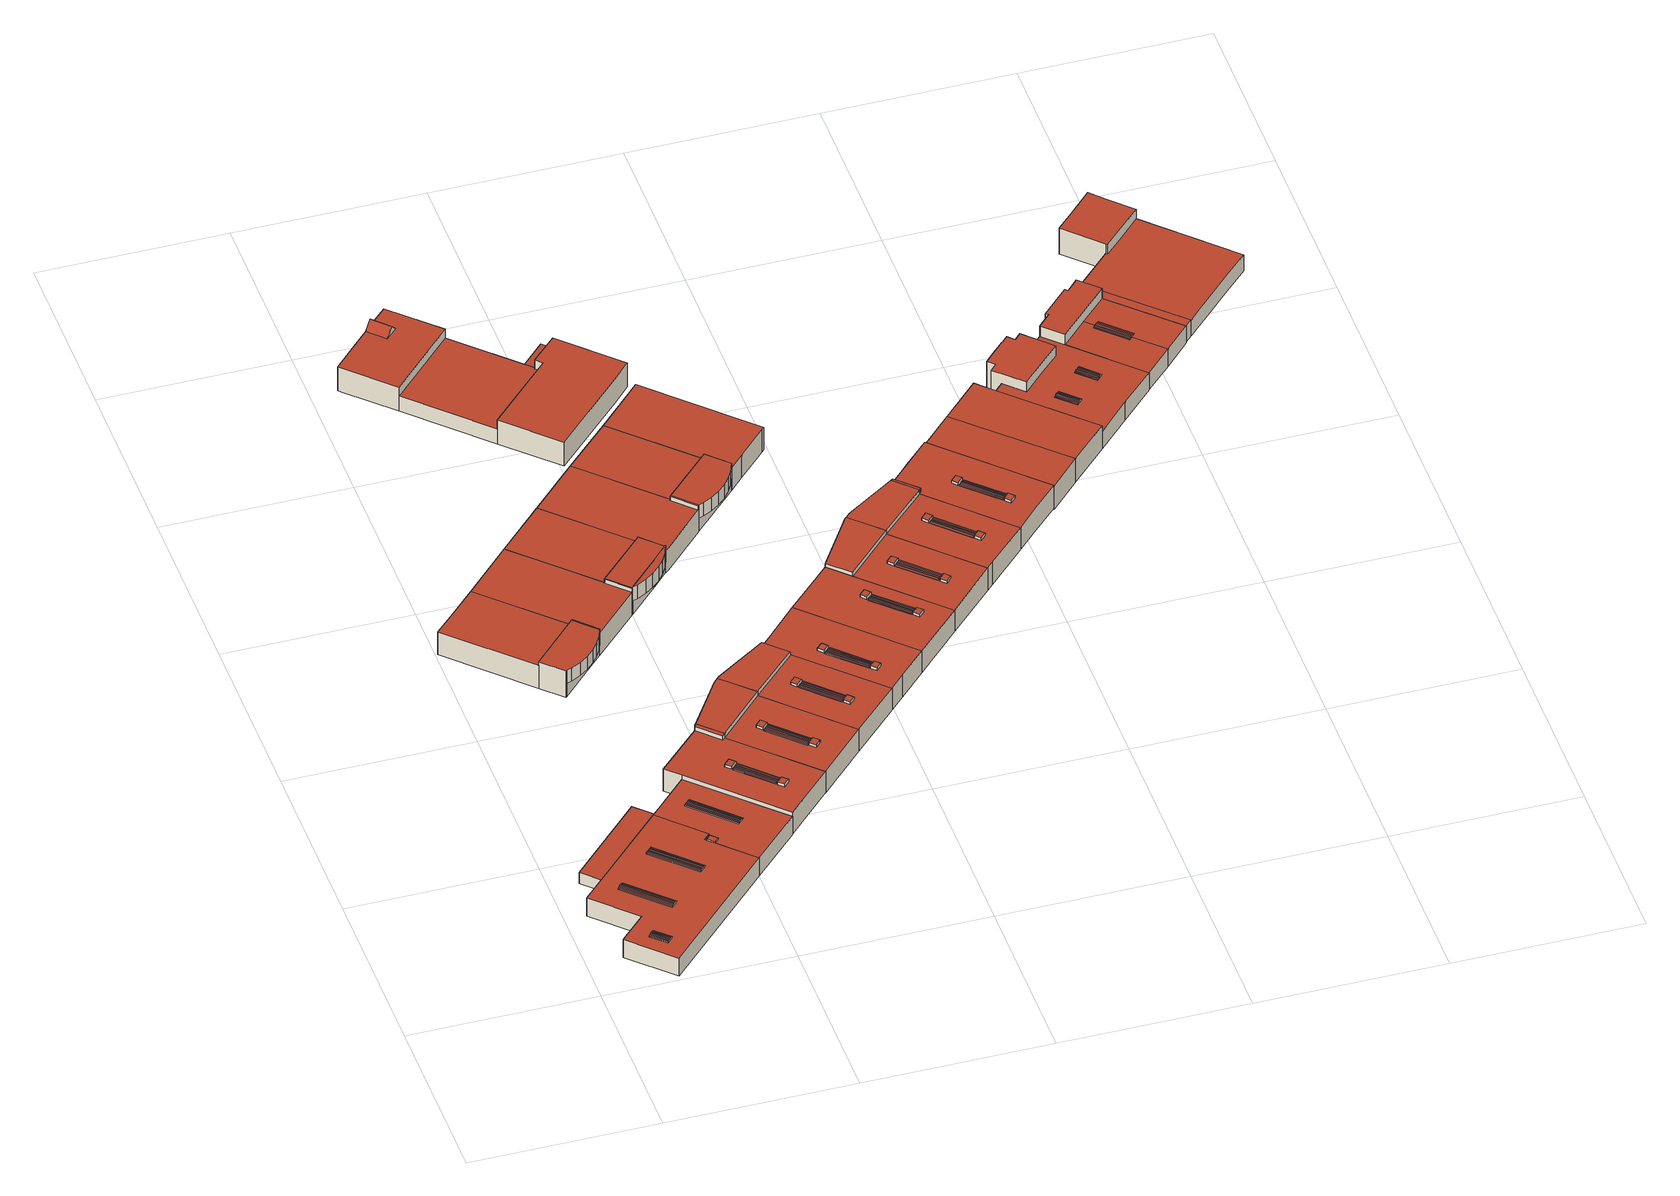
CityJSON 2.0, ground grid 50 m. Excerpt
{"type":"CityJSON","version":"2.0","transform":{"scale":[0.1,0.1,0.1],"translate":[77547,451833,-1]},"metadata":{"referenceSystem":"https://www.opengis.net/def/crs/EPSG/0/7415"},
"CityObjects":{
"building1":{"type":"Building","attributes":{"Volume":7509.3,"Dakoppervlakte":1379.03,"Muuroppervlakte":959.2,"Vloeroppervlakte":1376.95,"hoogte_Z_max_in_m_NAP":6.27,"GEB_DOEL":"industriefunctie","dateOfConstruction":"1993-01-01","measuredHeight":6.31},"geometry":[{"type":"Solid","lod":"2","boundaries":[[[[0,1,2,3,4,5,6,7,8,9,10,11]],[[12,13,14,15,16,17,18,19,20],[21,22,23,24,25],[26,27,28,29],[30,31,32,33]],[[34,35,36,37]],[[38,34,37,39]],[[40,38,39,41]],[[41,42,43,40]],[[44,43,42,45]],[[45,46,47,44]],[[48,47,46,49]],[[49,50,51,48]],[[52,53,54,55]],[[56,57,55,54]],[[58,59,57,56]],[[59,58,60,61]],[[62,63,64,65]],[[66,67,68,69]],[[53,52,67,66]],[[62,69,68,63]],[[70,71,72,73]],[[74,71,70,75]],[[76,77,74,75]],[[78,77,76,79]],[[78,79,80,81]],[[80,82,83,81]],[[84,85,83,82]],[[86,87,85,84]],[[88,89,90,91,92]],[[20,10,9,12]],[[9,8,13,12]],[[8,7,14,13]],[[14,7,6,90,15]],[[17,16,89,2,1]],[[17,1,0,18]],[[18,0,11,19]],[[20,19,11,10]],[[46,45,42,41,39,37,36,33,32,50,49]],[[32,31,51,50]],[[38,40,43,44,47,48,51,31,30,35,34]],[[30,33,36,35]],[[67,52,55,25,24,64,63,68]],[[65,64,24,23]],[[56,54,53,66,69,62,65,23,22,60,58]],[[22,21,61,60]],[[57,59,61,21,25,55]],[[82,80,79,76,75,70,73,29,28,86,84]],[[28,27,87,86]],[[74,77,78,81,83,85,87,27,26,72,71]],[[92,91,5,4]],[[92,4,3,88]],[[2,89,88,3]],[[90,6,5,91]],[[15,90,89,16]],[[26,29,73,72]]]],"semantics":{"surfaces":[{"type":"GroundSurface"},{"type":"RoofSurface"},{"type":"WallSurface"}],"values":[[0,1,1,1,1,1,1,1,1,1,1,1,1,1,1,1,1,1,1,1,1,1,1,1,1,1,1,2,2,2,2,2,2,2,2,2,2,2,2,2,2,2,2,2,2,2,2,2,2,2,2,2,2]]}}]},
"building2":{"type":"Building","attributes":{"Volume":4638.77,"Dakoppervlakte":639.41,"Muuroppervlakte":817.93,"Vloeroppervlakte":614.36,"hoogte_Z_max_in_m_NAP":8.45,"GEB_DOEL":"industriefunctie","dateOfConstruction":"1993-01-01","measuredHeight":8.47},"geometry":[{"type":"MultiSurface","lod":"2","boundaries":[[[93,94,95,96,97,98,99,100]],[[101,102,103,104,105,106,107,108,109,110,111,112]],[[113,114,115,116,117]],[[118,119,120,121,122,123,124,125,126,127,128,129]],[[117,116,93,100]],[[96,95,114,113]],[[114,95,94,115]],[[115,94,93,116]],[[120,112,111,121]],[[110,122,121,111]],[[122,110,109,123]],[[123,109,108,124]],[[124,108,107,125]],[[125,107,106,126]],[[96,113,128,127,126,106,105,97]],[[118,129,117,100,99]],[[99,130,101,119,118]],[[129,128,113,117]],[[97,105,104,103,98]],[[101,112,120,119]],[[103,102,101,99,98]]],"semantics":{"surfaces":[{"type":"GroundSurface"},{"type":"OuterCeilingSurface"},{"type":"RoofSurface"},{"type":"WallSurface"}],"values":[0,1,2,2,3,3,3,3,3,3,3,3,3,3,3,3,3,3,3,3,3]}}]},
"building3":{"type":"Building","attributes":{"Volume":2808.23,"Dakoppervlakte":492.53,"Muuroppervlakte":554.99,"Vloeroppervlakte":491.91,"hoogte_Z_max_in_m_NAP":6.16,"GEB_DOEL":"industriefunctie","dateOfConstruction":"1993-01-01","measuredHeight":6.12},"geometry":[{"type":"Solid","lod":"2","boundaries":[[[[131,9,132,133,8,7,6,5,134]],[[13,135,136,137,138,12,139,140,141,15,14],[142,143,144,145]],[[146,147,148,149]],[[150,151,152,153]],[[154,155,151,150]],[[156,157,155,154]],[[158,159,157,156]],[[160,161,159,158]],[[162,163,161,160]],[[164,165,163,162]],[[165,164,166,167]],[[13,8,133,132,9,12,138,135]],[[9,131,139,12]],[[134,140,139,131]],[[15,141,140,134,5,6]],[[6,7,14,15]],[[13,14,7,8]],[[138,137,147,146]],[[148,136,135,149]],[[149,135,138,146]],[[153,152,145,144]],[[162,160,158,156,154,150,153,144,143,166,164]],[[143,142,167,166]],[[157,159,161,163,165,167,142,145,152,151,155]],[[148,147,137,136]]]],"semantics":{"surfaces":[{"type":"GroundSurface"},{"type":"RoofSurface"},{"type":"WallSurface"}],"values":[[0,1,1,1,1,1,1,1,1,1,1,2,2,2,2,2,2,2,2,2,2,2,2,2,2]]}}]},
"building4":{"type":"Building","attributes":{"Volume":4304.15,"Dakoppervlakte":613.76,"Muuroppervlakte":780.92,"Vloeroppervlakte":613.65,"hoogte_Z_max_in_m_NAP":8.48,"GEB_DOEL":"industriefunctie","dateOfConstruction":"1993-01-01","measuredHeight":8.45},"geometry":[{"type":"Solid","lod":"2","boundaries":[[[[168,169,170,171,97,96,95,172,173]],[[174,175,176,177,178,179,114,113]],[[180,181,182,183]],[[127,184,185,128]],[[172,95,114,179]],[[114,95,96,97,186,113]],[[169,168,187,182,181,176]],[[183,182,187,178]],[[180,183,178,177]],[[181,180,177,176]],[[127,128,113,186]],[[175,184,127,186]],[[185,184,175,174]],[[174,113,128,185]],[[179,178,187,168,173,172]],[[169,176,175,186,97,171,170]]]],"semantics":{"surfaces":[{"type":"GroundSurface"},{"type":"RoofSurface"},{"type":"WallSurface"}],"values":[[0,1,1,1,2,2,2,2,2,2,2,2,2,2,2,2]]}}]},
"building5":{"type":"Building","attributes":{"Volume":4247.58,"Dakoppervlakte":621.23,"Muuroppervlakte":763.41,"Vloeroppervlakte":620.4,"hoogte_Z_max_in_m_NAP":8.08,"GEB_DOEL":"industriefunctie","dateOfConstruction":"1992-01-01","measuredHeight":8.02},"geometry":[{"type":"Solid","lod":"2","boundaries":[[[[188,189,190,191,192,193,194]],[[195,196,197,198,199,200,201],[202,203,204,205],[206,207,208,209],[210,211,212,213]],[[214,215,216,217]],[[214,217,218,219]],[[220,221,222,223]],[[224,222,221,225]],[[226,227,224,225]],[[227,226,228,229]],[[230,220,223,231]],[[230,231,219,218]],[[232,233,234,235]],[[236,237,238,239]],[[240,241,242,243]],[[188,194,197,196]],[[193,198,197,194]],[[200,191,190,201]],[[195,201,190,189]],[[188,196,195,189]],[[221,220,230,218,217,216,202,205,228,226,225]],[[229,228,205,204]],[[231,223,222,224,227,229,204,203,215,214,219]],[[216,215,203,202]],[[232,235,212,211]],[[233,232,211,210]],[[212,235,234,213]],[[206,209,237,236]],[[238,237,209,208]],[[239,238,208,207]],[[239,207,206,236]],[[192,191,200,240,243]],[[193,192,243,242,198]],[[199,241,240,200]],[[198,242,241,199]],[[210,213,234,233]]]],"semantics":{"surfaces":[{"type":"GroundSurface"},{"type":"RoofSurface"},{"type":"WallSurface"}],"values":[[0,1,1,1,1,1,1,1,1,1,1,1,1,2,2,2,2,2,2,2,2,2,2,2,2,2,2,2,2,2,2,2,2,2]]}}]},
"building6":{"type":"Building","attributes":{"Volume":4642.47,"Dakoppervlakte":638.86,"Muuroppervlakte":826.05,"Vloeroppervlakte":613.64,"hoogte_Z_max_in_m_NAP":8.65,"GEB_DOEL":"industriefunctie","dateOfConstruction":"1993-01-01","measuredHeight":8.64},"geometry":[{"type":"MultiSurface","lod":"2","boundaries":[[[172,244,245,246,247,168]],[[248,249,250,251,252,253,254,255,256,257,258,259]],[[179,178,260,261]],[[262,263,183,182,264,265,266]],[[267,268,269,270,271,272,273,274,275,276,277,278]],[[261,244,172,179]],[[178,179,172,173]],[[260,245,244,261]],[[259,268,267,248]],[[269,258,257,270]],[[270,257,256,271]],[[271,256,255,262,266,265,273,272]],[[273,265,264,182,275,274]],[[267,278,249,248]],[[178,173,168,252,182,183]],[[277,250,249,278]],[[275,182,252,251,181,276]],[[245,260,263,262,255,246]],[[263,260,178,183]],[[277,276,181,251,250]],[[247,254,253,252,168]],[[255,254,247,246]],[[268,259,258,269]]],"semantics":{"surfaces":[{"type":"GroundSurface"},{"type":"OuterCeilingSurface"},{"type":"RoofSurface"},{"type":"WallSurface"}],"values":[0,1,2,2,2,3,3,3,3,3,3,3,3,3,3,3,3,3,3,3,3,3,3]}}]},
"building7":{"type":"Building","attributes":{"Volume":4647.01,"Dakoppervlakte":651.67,"Muuroppervlakte":857.69,"Vloeroppervlakte":634.46,"hoogte_Z_max_in_m_NAP":8.22,"GEB_DOEL":"industriefunctie,logiesfunctie","dateOfConstruction":"1992-01-01","measuredHeight":8.23},"geometry":[{"type":"Solid","lod":"2","boundaries":[[[[279,280,281,282,283,284,285,286,287]],[[288,289,290,291,292,293]],[[294,295,198,197],[296,297,298,299],[300,301,302,303],[304,305,306,307]],[[308,309,310,311]],[[312,313,314,315]],[[314,316,317,315]],[[318,317,316,319]],[[309,313,312,310]],[[320,318,319,321]],[[322,320,321,323]],[[323,324,325,322]],[[326,327,328,329]],[[330,331,332,333]],[[334,335,336,337,338,243,242]],[[198,282,281,197]],[[197,281,280,294]],[[280,279,295,294]],[[319,316,314,313,309,308,296,299,324,323,321]],[[299,298,325,324]],[[315,317,318,320,322,325,298,297,311,310,312]],[[297,296,308,311]],[[306,305,327,326]],[[328,327,305,304]],[[329,328,304,307]],[[326,329,307,306]],[[331,330,300,303]],[[301,333,332,302]],[[333,301,300,330]],[[334,295,279,287,335]],[[287,286,336,335]],[[286,285,290,337,336]],[[289,338,337,290]],[[338,289,288,243]],[[282,198,242,243,288,283]],[[242,198,295,334]],[[284,291,290,285]],[[332,331,303,302]],[[283,288,293,292,291,284]]]],"semantics":{"surfaces":[{"type":"GroundSurface"},{"type":"OuterCeilingSurface"},{"type":"RoofSurface"},{"type":"WallSurface"}],"values":[[0,1,2,2,2,2,2,2,2,2,2,2,2,2,3,3,3,3,3,3,3,3,3,3,3,3,3,3,3,3,3,3,3,3,3,3,3,3]]}}]},
"building8":{"type":"Building","attributes":{"Volume":4342.64,"Dakoppervlakte":613.67,"Muuroppervlakte":786.82,"Vloeroppervlakte":613.65,"hoogte_Z_max_in_m_NAP":8.48,"GEB_DOEL":"industriefunctie","dateOfConstruction":"1993-01-01","measuredHeight":8.46},"geometry":[{"type":"Solid","lod":"2","boundaries":[[[[246,245,244,339,340,341,342,343,344,345]],[[262,346,347,263]],[[348,349,350,351]],[[352,353,354,355,356,357,358,359,261,260]],[[339,244,261,359]],[[261,244,245,246,360,260]],[[262,263,260,360]],[[360,353,346,262]],[[353,352,347,346]],[[263,347,352,260]],[[348,356,361,349]],[[350,349,361,358]],[[343,342,341,361,356,355,354,353,360,246,345,344]],[[351,350,358,357]],[[357,356,348,351]],[[359,358,361,341,340,339]]]],"semantics":{"surfaces":[{"type":"GroundSurface"},{"type":"RoofSurface"},{"type":"WallSurface"}],"values":[[0,1,1,1,2,2,2,2,2,2,2,2,2,2,2,2]]}}]},
"building9":{"type":"Building","attributes":{"Volume":4607.15,"Dakoppervlakte":648.76,"Muuroppervlakte":846,"Vloeroppervlakte":631.03,"hoogte_Z_max_in_m_NAP":8.22,"GEB_DOEL":"industriefunctie,logiesfunctie","dateOfConstruction":"1992-01-01","measuredHeight":8.21},"geometry":[{"type":"Solid","lod":"2","boundaries":[[[[362,280,279,287,363,364,365,366,367,368]],[[369,370,371,372]],[[373,374,375,376,295,294],[377,378,379,380],[381,382,383,384,385,386,387],[388,389,390,391]],[[392,393,394,395]],[[395,394,396,397]],[[398,397,396,399]],[[400,398,399,401]],[[402,400,401,403]],[[403,404,405,402]],[[405,404,406,407]],[[393,392,408,409]],[[410,411,412,413]],[[414,415,416,417]],[[334,418,419,420,421,335]],[[374,368,367,375]],[[367,372,375]],[[295,279,280,294]],[[280,362,373,294]],[[374,373,362,368]],[[403,401,399,396,394,384,383,406,404]],[[406,383,382,381,407]],[[397,398,400,402,405,407,381,387,408,392,395]],[[408,387,386,385,409]],[[409,385,384,394,393]],[[410,413,380,379]],[[411,410,379,378]],[[378,377,412,411]],[[388,391,416,415]],[[416,391,390,417]],[[414,417,390,389]],[[415,414,389,388]],[[420,419,375,372,371]],[[364,363,421,420,371]],[[421,363,287,335]],[[287,279,295,334,335]],[[334,295,376,418]],[[419,418,376,375]],[[370,369,366,365]],[[369,372,367,366]],[[370,365,364,371]],[[412,377,380,413]]]],"semantics":{"surfaces":[{"type":"GroundSurface"},{"type":"OuterCeilingSurface"},{"type":"RoofSurface"},{"type":"WallSurface"}],"values":[[0,1,2,2,2,2,2,2,2,2,2,2,2,2,3,3,3,3,3,3,3,3,3,3,3,3,3,3,3,3,3,3,3,3,3,3,3,3,3,3,3]]}}]},
"building10":{"type":"Building","attributes":{"Volume":11165.39,"Dakoppervlakte":1740.99,"Muuroppervlakte":1451.77,"Vloeroppervlakte":1729.12,"hoogte_Z_max_in_m_NAP":9.93,"GEB_DOEL":"industriefunctie","dateOfConstruction":"1993-01-01","measuredHeight":9.91},"geometry":[{"type":"Solid","lod":"2","boundaries":[[[[422,423,424,425,426,427,428,429,430,431,432,433,434,435,436,437,438,439,440,441]],[[442,443,444,445,446,447]],[[448,449,450,451,452,453,454,455,456,457,458,459]],[[453,460,461,454]],[[452,451,462,461,460]],[[463,464,465,466,467,468,469]],[[470,471,472,473]],[[439,438,445,444]],[[459,443,431,430,429,449,448]],[[449,429,428,427,426,474,451,450]],[[424,423,422,441,456,455,454,475,476,474,426,425]],[[457,456,441,440,439,444,458]],[[461,476,475,454]],[[474,476,461,462,451]],[[443,459,458,444]],[[438,437,468,467,445]],[[463,469,468,437,436,435]],[[435,434,470,464,463]],[[470,434,433,471]],[[433,432,472,471]],[[432,431,443,442,473,472]],[[446,466,465,447]],[[466,446,445,467]],[[470,473,442,447,465,464]],[[460,453,452]]]],"semantics":{"surfaces":[{"type":"GroundSurface"},{"type":"RoofSurface"},{"type":"WallSurface"}],"values":[[0,1,1,1,1,1,1,2,2,2,2,2,2,2,2,2,2,2,2,2,2,2,2,2,2]]}}]},
"building11":{"type":"Building","attributes":{"Volume":4591.2,"Dakoppervlakte":638.35,"Muuroppervlakte":812.26,"Vloeroppervlakte":613.54,"hoogte_Z_max_in_m_NAP":8.48,"GEB_DOEL":"industriefunctie","dateOfConstruction":"1993-01-01","measuredHeight":8.45},"geometry":[{"type":"MultiSurface","lod":"2","boundaries":[[[477,341,339,478,479,480]],[[481,482,483,484,485,486,487,488,489,490]],[[491,492,359,358]],[[493,494,495,496,497,498,499,500,501,350,349,502]],[[492,478,339,359]],[[339,340,358,359]],[[477,480,500,499,490]],[[501,500,480,479,491]],[[502,349,350,358,340,341,488,487]],[[487,486,493,502]],[[493,486,485,494]],[[494,485,484,495]],[[483,496,495,484]],[[496,483,482,497]],[[497,482,481,498]],[[501,491,358,350]],[[490,489,488,341,477]],[[498,481,490,499]],[[478,492,491,479]]],"semantics":{"surfaces":[{"type":"GroundSurface"},{"type":"OuterCeilingSurface"},{"type":"RoofSurface"},{"type":"WallSurface"}],"values":[0,1,2,2,3,3,3,3,3,3,3,3,3,3,3,3,3,3,3]}}]},
"building12":{"type":"Building","attributes":{"Volume":3800.7,"Dakoppervlakte":548.54,"Muuroppervlakte":721.72,"Vloeroppervlakte":547.89,"hoogte_Z_max_in_m_NAP":7.67,"GEB_DOEL":"industriefunctie,logiesfunctie","dateOfConstruction":"1992-01-01","measuredHeight":7.65},"geometry":[{"type":"Solid","lod":"2","boundaries":[[[[503,504,362,368,505,506]],[[507,508,509,510,374,373],[511,512,513,514],[515,516,517,518],[519,520,521,522]],[[523,524,525,526]],[[526,527,528,523]],[[529,528,527,530]],[[531,532,533,534]],[[532,535,536,533]],[[530,537,538,529]],[[539,538,537,540]],[[540,531,534,539]],[[541,542,543,544]],[[545,546,547,548]],[[374,510,509,506,505,368]],[[368,362,373,374]],[[507,373,362,504]],[[508,507,504,503]],[[506,509,508,503]],[[540,537,530,527,526,525,511,514,535,532,531]],[[536,535,514,513]],[[529,538,539,534,533,536,513,512,524,523,528]],[[520,519,541,544]],[[542,541,519,522]],[[543,542,522,521]],[[543,521,520,544]],[[545,548,515,518]],[[545,518,517,546]],[[517,516,547,546]],[[515,548,547,516]],[[525,524,512,511]]]],"semantics":{"surfaces":[{"type":"GroundSurface"},{"type":"RoofSurface"},{"type":"WallSurface"}],"values":[[0,1,1,1,1,1,1,1,1,1,1,1,2,2,2,2,2,2,2,2,2,2,2,2,2,2,2,2,2]]}}]},
"building13":{"type":"Building","attributes":{"Volume":4276.64,"Dakoppervlakte":618.73,"Muuroppervlakte":747.6,"Vloeroppervlakte":618.27,"hoogte_Z_max_in_m_NAP":7.67,"GEB_DOEL":"industriefunctie,logiesfunctie","dateOfConstruction":"1992-01-01","measuredHeight":7.64},"geometry":[{"type":"Solid","lod":"2","boundaries":[[[[503,506,549,550,551,552]],[[508,553,554,555,556,509],[557,558,559,560],[561,562,563,564],[565,566,567,568]],[[569,570,571,572]],[[573,572,571,574]],[[574,575,576,573]],[[575,577,578,576]],[[579,578,577,580]],[[581,579,580,582]],[[582,583,584,581]],[[585,584,583,586]],[[587,588,589,590]],[[591,592,593,594]],[[508,503,552,553]],[[508,509,506,503]],[[553,552,551,554]],[[580,577,575,574,571,570,560,559,586,583,582]],[[585,586,559,558]],[[576,578,579,581,584,585,558,557,569,572,573]],[[570,569,557,560]],[[565,568,588,587]],[[568,567,589,588]],[[589,567,566,590]],[[561,564,594,593]],[[591,594,564,563]],[[592,591,563,562]],[[592,562,561,593]],[[587,590,566,565]],[[506,509,556,555,554,551,550,549]]]],"semantics":{"surfaces":[{"type":"GroundSurface"},{"type":"RoofSurface"},{"type":"WallSurface"}],"values":[[0,1,1,1,1,1,1,1,1,1,1,1,2,2,2,2,2,2,2,2,2,2,2,2,2,2,2,2]]}}]},
"building14":{"type":"Building","attributes":{"Volume":4220.62,"Dakoppervlakte":595.62,"Muuroppervlakte":737.69,"Vloeroppervlakte":595.54,"hoogte_Z_max_in_m_NAP":7.19,"GEB_DOEL":"industriefunctie","dateOfConstruction":"1993-01-01","measuredHeight":7.22},"geometry":[{"type":"Solid","lod":"2","boundaries":[[[[595,596,597,598,480,478,599]],[[492,600,601,602,603,604,605]],[[599,478,492,605]],[[478,480,600,492]],[[601,598,597,602]],[[603,602,597,596]],[[596,595,604,603]],[[599,605,604,595]],[[601,600,480,598]]]],"semantics":{"surfaces":[{"type":"GroundSurface"},{"type":"RoofSurface"},{"type":"WallSurface"}],"values":[[0,1,2,2,2,2,2,2,2]]}}]},
"building15":{"type":"Building","attributes":{"Volume":4619.26,"Dakoppervlakte":648.95,"Muuroppervlakte":847.38,"Vloeroppervlakte":630.99,"hoogte_Z_max_in_m_NAP":8.2,"GEB_DOEL":"industriefunctie","dateOfConstruction":"1992-01-01","measuredHeight":8.18},"geometry":[{"type":"Solid","lod":"2","boundaries":[[[[606,607,552,608,551,609,610,611,612,613]],[[614,615,616,617]],[[618,619,620,553],[621,622,623,624],[625,626,627,628],[629,630,631,632]],[[633,634,635,636]],[[634,633,637,638]],[[639,640,641,642]],[[643,644,640,639]],[[644,643,645,646]],[[646,645,647,648]],[[637,649,650,638]],[[650,649,642,641]],[[651,652,653,654]],[[655,656,657,658]],[[659,660,661,662,663,664,665]],[[607,606,619,618]],[[553,620,608,552]],[[552,607,618,553]],[[636,635,622,621]],[[643,639,642,649,637,633,636,621,624,647,645]],[[648,647,624,623]],[[650,641,640,644,646,648,623,622,635,634,638]],[[630,629,652,651]],[[653,652,629,632]],[[654,653,632,631]],[[651,654,631,630]],[[658,657,628,627]],[[655,658,627,626]],[[625,656,655,626]],[[609,551,665,664,616]],[[551,608,620,659,665]],[[661,660,619,606,613]],[[661,613,612,662]],[[616,664,663,662,612,611,617]],[[659,620,619,660]],[[616,615,614,610,609]],[[617,611,610,614]],[[657,656,625,628]]]],"semantics":{"surfaces":[{"type":"GroundSurface"},{"type":"OuterCeilingSurface"},{"type":"RoofSurface"},{"type":"WallSurface"}],"values":[[0,1,2,2,2,2,2,2,2,2,2,2,2,2,3,3,3,3,3,3,3,3,3,3,3,3,3,3,3,3,3,3,3,3,3,3,3]]}}]},
"building16":{"type":"Building","attributes":{"Volume":4713.67,"Dakoppervlakte":651.96,"Muuroppervlakte":858.99,"Vloeroppervlakte":634.07,"hoogte_Z_max_in_m_NAP":8.2,"GEB_DOEL":"industriefunctie","dateOfConstruction":"1992-01-01","measuredHeight":8.25},"geometry":[{"type":"MultiSurface","lod":"2","boundaries":[[[666,667,668,669,670,671,672,673,674,675]],[[676,677,678,679,680]],[[681,682,683,619,618],[684,685,686,687],[688,689,690,691,692],[693,694,695,696]],[[697,698,699,700]],[[701,700,699,702]],[[702,703,704,701]],[[705,706,707,708]],[[697,708,707,698]],[[709,710,704,703]],[[711,712,710,709]],[[713,714,712,711]],[[715,716,717,718]],[[719,720,721,722]],[[723,661,660,724,725,726,727]],[[619,668,667,618]],[[667,666,681,618]],[[666,675,682,681]],[[675,674,683,682]],[[708,697,700,690,689,705]],[[706,705,689,688]],[[703,702,699,698,707,706,688,692,713,711,709]],[[692,691,714,713]],[[704,710,712,714,691,690,700,701]],[[715,718,695,694]],[[694,693,716,715]],[[693,696,717,716]],[[695,718,717,696]],[[720,719,686,685]],[[721,720,685,684]],[[721,684,687,722]],[[671,670,723,727,676]],[[661,723,670,669]],[[669,668,619,660,661]],[[724,683,674,673,728,678,725]],[[660,619,683,724]],[[680,672,671,676]],[[727,726,677,676]],[[686,719,722,687]],[[672,680,679,678,673]]],"semantics":{"surfaces":[{"type":"GroundSurface"},{"type":"OuterCeilingSurface"},{"type":"RoofSurface"},{"type":"WallSurface"}],"values":[0,1,2,2,2,2,2,2,2,2,2,2,2,2,3,3,3,3,3,3,3,3,3,3,3,3,3,3,3,3,3,3,3,3,3,3,3,3,3]}}]},
"building17":{"type":"Building","attributes":{"Volume":4383.09,"Dakoppervlakte":690.6,"Muuroppervlakte":784.36,"Vloeroppervlakte":617.87,"hoogte_Z_max_in_m_NAP":8.01,"GEB_DOEL":"industriefunctie","dateOfConstruction":"1992-01-01","measuredHeight":8.17},"geometry":[{"type":"MultiSurface","lod":"2","boundaries":[[[729,730,731,732,733,734,735,736,737,738]],[[739,740,741,742]],[[743,744,745,746]],[[742,741,745,744]],[[747,748,749,750]],[[746,751,752,743]],[[753,752,751,754]],[[755,753,754,756]],[[756,747,750,755]],[[757,758,759,760]],[[683,682,761,762,763,764,765,766,767,768]],[[769,770,771,772]],[[726,725,724,773]],[[774,775,776,777,778,779,780]],[[781,782,783,784,785,786]],[[787,788,789,790,791,792,793,794]],[[763,762,730,729,738,764]],[[761,682,732,731,730,762]],[[733,732,682,683]],[[735,767,766,765,764,738,737]],[[754,751,746,745,741,740,780,779,778,748,747,756]],[[778,777,749,748]],[[743,752,753,755,750,749,777,776,775,739,742,744]],[[739,775,774,780,740]],[[757,760,790,789]],[[794,758,757,789,788,787]],[[790,760,759,792,791]],[[782,781,771,770]],[[785,772,771,781,786]],[[769,772,785,784]],[[782,770,769,784,783]],[[683,724,725,734,733]],[[726,773,768,767]],[[724,683,768,773]],[[758,794,793,792,759]],[[677,735,734,678]]],"semantics":{"surfaces":[{"type":"GroundSurface"},{"type":"RoofSurface"},{"type":"WallSurface"}],"values":[0,1,1,1,1,1,1,1,1,1,1,1,1,1,1,1,2,2,2,2,2,2,2,2,2,2,2,2,2,2,2,2,2,2,2,2]}}]},
"building18":{"type":"Building","attributes":{"Volume":6517.93,"Dakoppervlakte":892.21,"Muuroppervlakte":878.69,"Vloeroppervlakte":892.14,"hoogte_Z_max_in_m_NAP":6.83,"GEB_DOEL":"industriefunctie","dateOfConstruction":"1994-01-01","measuredHeight":7.39},"geometry":[{"type":"Solid","lod":"2","boundaries":[[[[795,796,797,798,799,800,801]],[[802,803,804,805,806]],[[805,804,807,808]],[[795,801,806,805]],[[801,800,802,806]],[[803,799,798,797,807,804]],[[797,796,808,807]],[[808,796,795,805]],[[800,799,803,802]]]],"semantics":{"surfaces":[{"type":"GroundSurface"},{"type":"RoofSurface"},{"type":"WallSurface"}],"values":[[0,1,1,2,2,2,2,2,2]]}}]},
"building19":{"type":"Building","attributes":{"Volume":5057.71,"Dakoppervlakte":878.78,"Muuroppervlakte":843.98,"Vloeroppervlakte":820.37,"hoogte_Z_max_in_m_NAP":7.97,"GEB_DOEL":"industriefunctie","dateOfConstruction":"1994-01-01","measuredHeight":8.66},"geometry":[{"type":"Solid","lod":"2","boundaries":[[[[809,810,811,812,813,814,815,816,817,818,819,820,821,822,823,824]],[[825,826,827,828,829,830,831,832,833,834]],[[835,836,837,838]],[[838,837,839,840]],[[841,842,840,839]],[[843,844,842,841]],[[845,844,843,846]],[[847,848,849,850]],[[836,835,847,850]],[[846,851,852,845]],[[853,854,855,856]],[[853,856,857,858]],[[859,858,857,860]],[[861,862,859,860]],[[861,863,864,862]],[[865,866,864,863]],[[865,867,868,866]],[[867,869,870,868]],[[871,872,873,874,875,876,877,878,879,880,881]],[[882,883,884,885]],[[886,887,888,889,890]],[[813,812,825,834]],[[812,811,826,825]],[[826,811,810,827]],[[815,832,831,816]],[[814,833,832,815]],[[814,813,834,833]],[[843,841,839,837,886,890,851,846]],[[889,852,851,890]],[[838,840,842,844,845,852,889,888,848,847,835]],[[849,848,888,887]],[[849,887,886,837,836,850]],[[863,861,860,857,856,855,885,884,869,867,865]],[[883,870,869,884]],[[859,862,864,866,868,870,883,882,854,853,858]],[[882,885,855,854]],[[817,816,831,830,880,879]],[[871,809,824,872]],[[873,823,822,874]],[[822,821,875,874]],[[821,820,876,875]],[[876,820,819,877]],[[819,818,878,877]],[[879,878,818,817]],[[828,881,880,830,829]],[[828,827,810,809,871,881]],[[872,824,823,873]]]],"semantics":{"surfaces":[{"type":"GroundSurface"},{"type":"RoofSurface"},{"type":"WallSurface"}],"values":[[0,1,1,1,1,1,1,1,1,1,1,1,1,1,1,1,1,1,1,1,1,2,2,2,2,2,2,2,2,2,2,2,2,2,2,2,2,2,2,2,2,2,2,2,2,2,2]]}}]},
"building20":{"type":"Building","attributes":{"Volume":3714.91,"Dakoppervlakte":593.64,"Muuroppervlakte":722.8,"Vloeroppervlakte":593.11,"hoogte_Z_max_in_m_NAP":7.96,"GEB_DOEL":"industriefunctie","dateOfConstruction":"1994-01-01","measuredHeight":8.61},"geometry":[{"type":"Solid","lod":"2","boundaries":[[[[891,892,893,894,895,896,897,898,899,900,901]],[[902,903,904,905,906,907,908,909,910]],[[911,825,905,904,912,913,909,908]],[[914,915,916,917]],[[918,919,915,914]],[[920,921,922,923]],[[924,921,920,925]],[[925,926,927,924]],[[928,927,926,929]],[[929,917,916,928]],[[930,931,923,922]],[[932,933,934,935,936,937,938,939]],[[898,897,906,905]],[[897,896,907,906]],[[900,899,825,911]],[[898,905,825,899]],[[921,924,927,928,916,915,910,909,913,930,922]],[[931,930,913,912]],[[929,926,925,920,923,931,912,904,903,918,914,917]],[[919,918,903,902]],[[939,907,896,895,932]],[[932,895,894,933]],[[934,933,894,893]],[[934,893,892,935]],[[892,891,936,935]],[[891,901,937,936]],[[900,911,938,937,901]],[[907,939,938,911,908]],[[919,902,910,915]]]],"semantics":{"surfaces":[{"type":"GroundSurface"},{"type":"RoofSurface"},{"type":"WallSurface"}],"values":[[0,1,1,1,1,1,1,1,1,1,1,1,2,2,2,2,2,2,2,2,2,2,2,2,2,2,2,2,2]]}}]},
"building21":{"type":"Building","attributes":{"Volume":6133.32,"Dakoppervlakte":1091.25,"Muuroppervlakte":907.35,"Vloeroppervlakte":1079.88,"hoogte_Z_max_in_m_NAP":8.06,"GEB_DOEL":"bijeenkomstfunctie","dateOfConstruction":"1988-01-01","measuredHeight":8.29},"geometry":[{"type":"Solid","lod":"2","boundaries":[[[[940,941,942,943,944,945,946,947,948,949,950,951,952,953,954,955,956]],[[957,958,959]],[[960,961,962,963,964,965,966,967,968,969,970,971,972]],[[961,960,973,906]],[[974,975,976,977,978,979,980,981]],[[944,960,972,945]],[[955,954,953,966,965,964,963,962,961,941,940,956]],[[953,952,967,966]],[[972,971,970,947,946,945]],[[944,943,973,960]],[[973,943,942,906]],[[948,947,981,980]],[[947,970,981]],[[952,951,957,976,975,967]],[[959,977,976,957]],[[977,959,958,978]],[[979,978,958,950,949]],[[948,980,979,949]],[[981,970,969,974]],[[967,975,974,969,968]],[[957,951,950,958]],[[961,906,942,941]]]],"semantics":{"surfaces":[{"type":"GroundSurface"},{"type":"OuterCeilingSurface"},{"type":"RoofSurface"},{"type":"WallSurface"}],"values":[[0,1,2,2,2,3,3,3,3,3,3,3,3,3,3,3,3,3,3,3,3,3]]}}]}
},
"vertices":[
[161,183,10],[54,289,10],[125,360,10],[73,410,10],[269,608,10],[321,557,10],[302,538,10],[410,430,10],[393,413,10],[499,307,10],[201,6,10],[92,114,10],[499,307,67],[393,413,67],[410,430,67],[302,538,67],[125,360,67],[54,289,67],[161,183,67],[92,114,67],[201,6,67],[259,421,67],[364,316,67],[347,300,67],[242,404,67],[253,414,67],[137,297,67],[154,314,67],[258,210,67],[242,193,67],[155,105,67],[171,121,67],[208,85,67],[192,69,67],[157,107,71],[155,105,70],[192,69,70],[194,71,71],[159,109,71],[196,73,71],[161,111,72],[198,75,72],[200,77,72],[163,113,72],[165,115,72],[202,79,72],[204,81,71],[167,117,71],[169,119,71],[206,83,71],[208,85,70],[171,121,70],[251,412,71],[356,308,71],[358,310,71],[253,414,71],[360,312,71],[255,416,71],[362,314,70],[257,418,70],[364,316,70],[259,421,70],[350,302,71],[244,406,71],[242,404,70],[347,300,70],[354,306,71],[249,410,71],[247,408,71],[352,304,71],[244,195,71],[139,299,71],[137,297,70],[242,193,70],[141,301,72],[246,197,72],[248,199,73],[143,303,73],[145,306,73],[250,201,73],[252,203,73],[148,308,73],[254,206,72],[150,310,72],[256,208,71],[152,312,71],[258,210,70],[154,314,70],[73,410,45],[125,360,45],[302,538,45],[321,557,45],[269,608,45],
[4,1333,10],[51,1380,10],[127,1457,10],[322,1264,10],[376,1210,10],[337,1171,10],[253,1086,10],[199,1139,10],[254,1087,54],[301,1135,54],[337,1171,54],[368,1202,54],[376,1210,54],[377,1209,54],[368,1186,54],[354,1162,54],[337,1140,54],[317,1121,54],[294,1105,54],[269,1092,54],[322,1264,79],[127,1457,79],[51,1380,81],[4,1333,82],[199,1139,82],[253,1086,94],[254,1087,94],[269,1092,94],[294,1105,94],[317,1121,94],[337,1140,94],[354,1162,94],[368,1186,94],[377,1209,94],[376,1210,94],[322,1264,94],[199,1139,94],[254,1087,10],
[622,431,10],[413,392,10],[397,408,10],[408,645,10],[397,408,67],[408,420,67],[425,403,67],[413,392,67],[622,431,67],[408,645,67],[321,557,67],[401,564,67],[506,459,67],[489,443,67],[384,547,67],[413,392,71],[425,403,71],[408,420,71],[397,408,71],[491,445,70],[386,549,70],[384,547,70],[489,443,70],[493,447,71],[388,551,71],[495,449,71],[390,553,71],[497,451,72],[393,555,72],[499,453,71],[395,558,71],[502,455,71],[397,560,71],[504,457,70],[399,562,70],[506,459,70],[401,564,70],
[499,1334,10],[498,1333,10],[490,1325,10],[378,1212,10],[250,1581,10],[446,1388,10],[324,1266,79],[378,1212,79],[498,1333,82],[444,1386,82],[446,1388,82],[250,1581,82],[444,1386,95],[498,1333,95],[499,1334,95],[446,1388,95],[378,1212,94],[324,1266,94],[376,1210,79],[499,1334,82],
[622,431,11],[408,645,11],[372,680,11],[489,798,11],[495,805,11],[550,751,11],[746,556,11],[408,645,80],[622,431,80],[746,556,77],[550,751,77],[543,744,77],[489,798,77],[372,680,80],[616,546,79],[533,628,79],[550,645,78],[633,562,78],[517,645,79],[532,660,78],[546,646,78],[531,631,79],[619,544,79],[634,558,78],[648,545,78],[633,530,79],[535,630,82],[533,628,81],[616,546,81],[618,548,82],[620,550,83],[537,633,83],[624,554,83],[626,556,83],[543,639,83],[541,637,83],[546,641,83],[629,558,83],[631,560,82],[548,643,82],[633,562,81],[550,645,81],[622,552,83],[539,635,83],[634,558,87],[619,544,87],[633,530,87],[648,545,87],[517,645,87],[531,631,87],[546,646,87],[532,660,87],[489,798,91],[543,744,91],[550,751,91],[495,805,91],
[373,1706,10],[569,1512,10],[622,1459,10],[580,1416,10],[561,1368,54],[539,1352,54],[514,1339,54],[498,1333,54],[499,1334,54],[506,1341,54],[580,1416,54],[622,1459,54],[623,1459,54],[613,1433,54],[599,1409,54],[582,1387,54],[569,1512,80],[373,1706,80],[622,1459,95],[569,1512,95],[506,1341,95],[580,1416,95],[610,1446,95],[561,1368,97],[582,1387,97],[599,1409,97],[613,1433,97],[623,1459,97],[622,1459,97],[580,1416,97],[506,1341,97],[499,1334,97],[498,1333,97],[514,1339,97],[539,1352,97],
[673,875,10],[869,680,10],[746,556,10],[550,751,10],[495,805,10],[581,891,10],[563,910,10],[583,940,10],[595,952,10],[495,805,52],[490,800,52],[563,910,52],[581,891,52],[577,887,52],[531,841,52],[869,680,80],[673,875,80],[733,663,78],[649,746,78],[666,763,79],[749,680,79],[634,763,79],[649,778,79],[663,764,79],[648,749,79],[736,662,79],[751,677,79],[765,663,79],[750,648,79],[733,663,81],[735,665,82],[651,748,82],[649,746,81],[654,750,83],[737,668,83],[739,670,83],[656,752,83],[741,672,83],[658,754,83],[660,757,83],[743,674,83],[662,759,83],[745,676,83],[664,761,82],[747,678,82],[749,680,81],[666,763,81],[765,663,87],[751,677,87],[736,662,87],[750,648,87],[634,763,87],[648,749,87],[663,764,87],[649,778,87],[673,875,92],[595,952,92],[583,940,92],[563,910,92],[490,800,91],
[497,1830,10],[692,1637,10],[746,1583,10],[743,1580,10],[736,1573,10],[631,1467,10],[623,1459,10],[623,1459,95],[569,1513,95],[743,1580,95],[746,1583,95],[692,1637,95],[689,1634,95],[569,1513,80],[623,1459,80],[631,1467,80],[736,1573,81],[743,1580,82],[689,1634,82],[692,1637,82],[497,1830,82],[622,1459,80],[746,1583,82],
[993,805,10],[600,957,10],[631,978,10],[649,959,10],[687,998,10],[739,1051,10],[742,1053,10],[687,998,52],[649,959,52],[631,978,52],[739,1051,52],[993,805,78],[742,1053,78],[739,1051,78],[794,996,78],[878,777,79],[864,791,79],[878,805,79],[892,791,79],[794,892,79],[827,859,79],[877,809,79],[864,796,79],[860,792,79],[837,814,79],[777,875,79],[762,892,79],[777,907,79],[790,893,79],[775,878,79],[779,877,82],[862,794,82],[864,796,83],[781,879,83],[866,798,83],[783,881,83],[785,883,84],[868,800,84],[788,885,83],[871,802,83],[790,887,83],[873,805,83],[875,807,82],[792,890,82],[877,809,81],[794,892,81],[777,875,81],[860,792,81],[878,805,87],[864,791,87],[878,777,87],[892,791,87],[777,907,87],[762,892,87],[775,878,87],[790,893,87],[794,996,90],[739,1051,90],[631,978,92],[600,957,92],
[136,2418,10],[173,2456,10],[174,2457,10],[189,2471,10],[203,2486,10],[204,2487,10],[233,2516,10],[241,2524,10],[360,2407,10],[360,2406,10],[512,2256,10],[576,2320,10],[599,2297,10],[743,2153,10],[703,2111,10],[508,1915,10],[378,2043,10],[188,2232,10],[76,2343,10],[69,2350,10],[535,2233,58],[360,2406,58],[188,2232,58],[378,2043,58],[549,2215,58],[532,2231,58],[360,2407,86],[241,2524,86],[233,2516,86],[204,2487,86],[246,2444,86],[215,2413,86],[173,2456,86],[136,2418,86],[69,2350,86],[76,2343,86],[188,2232,86],[360,2406,86],[231,2429,109],[189,2471,109],[203,2486,88],[743,2153,86],[599,2297,86],[532,2231,86],[549,2215,86],[378,2043,86],[508,1915,86],[703,2111,86],[599,2297,54],[576,2320,54],[512,2256,54],[535,2233,54],[203,2486,86],[174,2457,86],[189,2471,86],
[868,1706,10],[620,1954,10],[815,1761,10],[869,1707,10],[857,1680,54],[843,1656,54],[826,1634,54],[805,1615,54],[783,1599,54],[758,1586,54],[747,1582,54],[746,1583,54],[826,1664,54],[868,1706,54],[815,1761,79],[620,1954,79],[758,1586,95],[783,1599,95],[805,1615,95],[826,1634,95],[843,1656,95],[857,1680,95],[868,1706,95],[869,1707,95],[815,1761,95],[747,1582,95],
[1102,915,10],[1030,842,10],[771,1082,10],[851,1164,10],[1030,842,79],[1102,915,81],[851,1164,81],[771,1082,79],[961,894,79],[877,976,78],[894,993,79],[977,910,79],[862,993,79],[877,1008,79],[890,994,79],[875,979,79],[979,906,79],[992,893,79],[978,878,79],[964,892,79],[879,978,82],[877,976,81],[961,894,81],[963,896,82],[965,898,82],[881,980,82],[883,982,83],[967,900,83],[973,906,82],[975,908,82],[892,991,82],[890,989,82],[977,910,81],[894,993,81],[969,902,83],[885,984,83],[887,987,83],[971,904,83],[979,906,87],[964,892,87],[978,878,87],[992,893,87],[875,979,87],[890,994,87],[877,1008,87],[862,993,87],
[894,1207,10],[945,1258,10],[974,1288,10],[1225,1039,10],[1225,1039,78],[974,1288,78],[945,1258,78],[894,1207,80],[1036,1136,79],[1053,1153,78],[1137,1070,78],[1120,1054,79],[1021,1154,79],[1036,1169,78],[1049,1155,78],[1034,1140,79],[1138,1067,78],[1151,1054,78],[1137,1039,79],[1123,1053,79],[1036,1136,80],[1120,1054,81],[1122,1056,81],[1038,1139,81],[1040,1141,82],[1124,1058,82],[1126,1060,82],[1042,1143,82],[1128,1062,82],[1045,1145,82],[1047,1147,82],[1130,1064,82],[1049,1149,82],[1132,1066,82],[1134,1068,81],[1051,1151,81],[1053,1153,80],[1137,1070,81],[1138,1067,87],[1123,1053,87],[1137,1039,87],[1151,1054,87],[1049,1155,87],[1036,1169,87],[1021,1154,87],[1034,1140,87],
[953,1863,10],[988,1828,10],[980,1820,10],[906,1745,10],[740,2075,10],[869,1707,79],[906,1745,80],[980,1820,82],[988,1828,82],[953,1863,82],[740,2075,82],
[1152,1358,10],[1348,1163,10],[1028,1234,10],[976,1290,10],[1067,1381,10],[1049,1399,10],[1069,1430,10],[1074,1435,10],[1067,1381,52],[1063,1377,52],[976,1290,52],[1049,1399,52],[1348,1163,81],[1152,1358,81],[1028,1234,78],[1220,1156,79],[1137,1238,79],[1154,1255,80],[1237,1172,80],[1122,1255,79],[1137,1270,80],[1150,1257,80],[1135,1241,79],[1238,1169,80],[1252,1155,80],[1238,1140,79],[1224,1154,79],[1222,1158,83],[1139,1240,83],[1137,1238,81],[1220,1156,81],[1224,1160,83],[1141,1242,83],[1231,1166,84],[1148,1249,84],[1146,1246,84],[1229,1164,84],[1233,1168,83],[1150,1251,83],[1235,1170,83],[1152,1253,83],[1237,1172,81],[1154,1255,81],[1227,1162,84],[1144,1244,84],[1252,1155,87],[1238,1169,87],[1224,1154,87],[1238,1140,87],[1137,1270,87],[1122,1255,87],[1135,1241,87],[1150,1257,87],[1028,1234,90],[1152,1358,92],[1074,1435,92],[1069,1430,92],[1049,1399,92],[976,1290,90],[974,1288,90],
[1365,1180,9],[1348,1163,9],[1152,1358,9],[1074,1435,9],[1086,1447,9],[1116,1468,9],[1134,1449,9],[1221,1536,9],[1275,1482,9],[1471,1287,9],[1116,1468,52],[1225,1541,52],[1221,1536,52],[1186,1501,52],[1134,1449,52],[1365,1180,81],[1471,1287,77],[1275,1482,77],[1264,1398,79],[1278,1385,79],[1263,1370,79],[1249,1383,79],[1349,1283,79],[1266,1366,79],[1272,1372,79],[1282,1383,79],[1365,1300,79],[1351,1282,79],[1366,1297,79],[1380,1283,79],[1365,1268,79],[1270,1370,84],[1353,1288,84],[1355,1290,84],[1272,1372,84],[1274,1374,84],[1357,1292,84],[1359,1294,84],[1276,1377,84],[1266,1366,81],[1349,1283,81],[1351,1285,83],[1268,1368,83],[1361,1296,84],[1278,1379,84],[1363,1298,83],[1280,1381,83],[1365,1300,81],[1282,1383,81],[1366,1297,87],[1351,1282,87],[1365,1268,87],[1380,1283,87],[1263,1370,87],[1278,1385,87],[1264,1398,87],[1249,1383,87],[1086,1447,92],[1275,1482,90],[1221,1536,90],[1225,1541,90],[1116,1468,91],[1221,1536,31],
[1346,1658,8],[1595,1411,8],[1528,1345,8],[1471,1287,8],[1275,1482,8],[1221,1536,8],[1225,1541,8],[1255,1571,8],[1278,1594,8],[1344,1660,8],[1376,1479,81],[1460,1397,81],[1462,1399,82],[1378,1481,82],[1382,1486,84],[1380,1484,83],[1464,1401,83],[1466,1403,84],[1474,1411,82],[1476,1413,81],[1393,1496,81],[1391,1494,82],[1468,1405,84],[1385,1488,84],[1387,1490,84],[1470,1407,84],[1389,1492,83],[1472,1409,83],[1477,1410,87],[1463,1395,87],[1477,1381,87],[1491,1396,87],[1528,1345,79],[1595,1411,80],[1346,1658,80],[1344,1660,80],[1278,1594,79],[1255,1571,78],[1225,1541,78],[1280,1487,78],[1376,1511,87],[1361,1496,87],[1374,1482,87],[1389,1498,87],[1280,1487,90],[1438,1418,79],[1376,1479,79],[1384,1488,79],[1393,1496,79],[1476,1413,79],[1468,1405,79],[1460,1397,79],[1374,1482,79],[1361,1496,79],[1368,1504,79],[1376,1511,79],[1389,1498,79],[1382,1490,79],[1468,1400,79],[1470,1403,79],[1477,1410,79],[1491,1396,79],[1484,1389,79],[1477,1381,79],[1468,1389,79],[1463,1395,79],
[1676,1494,4],[1595,1411,4],[1346,1658,4],[1426,1739,4],[1525,1839,4],[1561,1803,4],[1774,1593,4],[1561,1803,77],[1525,1839,77],[1426,1739,78],[1676,1494,78],[1774,1593,77],[1346,1658,77],[1595,1411,77],
[1683,1968,3],[1704,1947,3],[1738,1981,3],[1950,1771,3],[1861,1681,3],[1774,1593,3],[1561,1803,3],[1596,1838,3],[1575,1858,3],[1592,1876,3],[1575,1892,3],[1592,1910,3],[1631,1950,3],[1632,1949,3],[1649,1967,3],[1666,1950,3],[1950,1771,57],[1738,1981,57],[1704,1947,58],[1752,1899,58],[1697,1843,59],[1644,1790,59],[1596,1838,59],[1561,1803,58],[1774,1593,58],[1861,1681,59],[1780,1827,63],[1825,1783,63],[1827,1786,63],[1783,1829,63],[1829,1788,63],[1785,1831,63],[1831,1790,63],[1787,1833,63],[1833,1792,63],[1789,1835,63],[1791,1838,62],[1835,1794,62],[1778,1825,62],[1777,1823,61],[1821,1779,61],[1823,1781,62],[1837,1796,61],[1793,1840,61],[1705,1751,62],[1703,1750,61],[1747,1706,61],[1749,1708,62],[1751,1710,63],[1707,1753,63],[1709,1756,64],[1753,1712,64],[1755,1714,64],[1711,1758,64],[1757,1716,64],[1714,1760,64],[1759,1718,63],[1716,1762,63],[1761,1720,62],[1718,1764,62],[1763,1722,61],[1719,1766,61],[1683,1968,90],[1666,1950,90],[1649,1967,90],[1632,1949,90],[1631,1950,90],[1592,1910,90],[1575,1892,90],[1592,1876,90],[1575,1858,90],[1644,1790,90],[1752,1899,90],[1703,1750,59],[1719,1766,59],[1763,1722,59],[1747,1706,59],[1827,1786,58],[1821,1779,59],[1777,1823,59],[1793,1840,58],[1837,1796,58],
[1771,2015,4],[1764,2021,4],[1836,2094,4],[1843,2087,4],[1874,2119,4],[1924,2071,4],[2088,1910,4],[2020,1840,4],[1950,1771,4],[1787,1933,4],[1738,1981,4],[1888,1987,59],[1958,1918,59],[1949,1909,59],[2020,1840,59],[2088,1910,58],[1924,2071,58],[1855,2001,59],[1879,1978,59],[1886,1985,59],[1787,1933,57],[1941,1901,59],[1871,1970,59],[1956,1916,61],[1886,1985,61],[1884,1983,62],[1954,1914,62],[1958,1918,61],[1888,1987,61],[1945,1905,62],[1875,1974,62],[1873,1972,61],[1943,1903,61],[1877,1976,62],[1947,1908,62],[1949,1910,63],[1880,1979,63],[1882,1981,62],[1952,1912,62],[1871,1970,60],[1941,1901,60],[1874,2119,90],[1843,2087,90],[1836,2094,90],[1764,2021,90],[1771,2015,90],[1738,1981,90],[1787,1933,90],[1924,2071,90],
[2108,1929,8],[2106,1928,8],[2088,1910,8],[1874,2119,8],[1892,2137,8],[1921,2166,8],[1946,2191,8],[1983,2228,8],[1893,2317,8],[1929,2353,8],[1965,2389,8],[2032,2389,8],[2092,2330,8],[2300,2123,8],[2240,2062,8],[2160,1982,8],[2135,1957,8],[2032,2389,40],[1965,2389,40],[1998,2423,40],[1892,2137,58],[2106,1928,58],[2108,1929,58],[2135,1957,59],[2160,1982,58],[2240,2062,59],[2300,2123,59],[2092,2330,59],[2030,2267,59],[1987,2224,59],[1983,2228,59],[1946,2191,58],[1921,2166,59],[1874,2119,58],[1987,2224,89],[2092,2330,89],[2032,2389,90],[1998,2423,91],[1965,2389,91],[1929,2353,91],[1893,2317,91],[1983,2228,89]
]}
